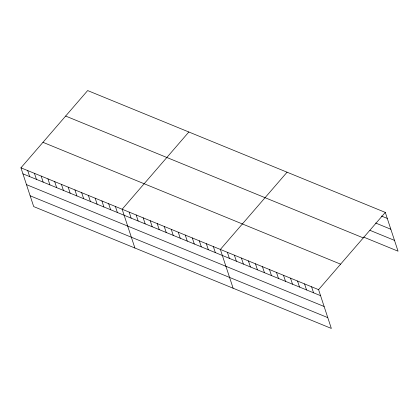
<?xml version="1.0" encoding="UTF-8"?>
<svg xmlns="http://www.w3.org/2000/svg" width="419" height="419" viewBox="0 0 419 419"><rect width="100%" height="100%" fill="white"/><g stroke="black" fill="none" stroke-linecap="round" stroke-linejoin="round"><path stroke-width="0.63" d="M20.95 167.815L318.587 289.649L331.34 328.433L33.703 206.593L20.95 167.815L87.66 90.567L385.297 212.407L398.05 251.185L363.556 237.065M188.859 131.99L122.149 209.238L134.897 248.022M287.078 172.199L220.368 249.446L233.121 288.23M318.587 289.649L385.297 212.407M381.437 216.036L387.282 218.43M375.634 223.018L390.833 229.24M369.94 230.324L394.494 240.38M65.647 116.058L363.283 237.898M42.963 142.319L340.605 264.159M22.93 173.838L320.572 295.678M26.486 184.648L324.123 306.488M30.147 195.788L327.784 317.623M311.574 286.779L313.553 292.808M304.555 283.909L306.54 289.938M297.542 281.034L299.522 287.062M290.524 278.164L292.509 284.192M283.511 275.293L285.491 281.322M276.493 272.418L278.478 278.446M269.48 269.548L271.46 275.576M262.462 266.678L264.447 272.706M255.449 263.802L257.428 269.831M248.43 260.932L250.415 266.961M241.417 258.062L243.397 264.09M234.399 255.187L236.379 261.215M227.386 252.317L229.366 258.345M213.35 246.571L215.335 252.599M206.337 243.701L208.316 249.729M199.318 240.831L201.303 246.859M192.305 237.955L194.285 243.984M185.287 235.085L187.272 241.114M178.274 232.215L180.254 238.243M171.256 229.34L173.241 235.368M164.243 226.47L166.223 232.498M157.225 223.599L159.21 229.628M150.212 220.724L152.191 226.752M143.193 217.854L145.178 223.882M136.18 214.984L138.16 221.012M129.162 212.108L131.147 218.137M115.403 206.478L117.383 212.506M108.652 203.713L110.637 209.741M101.906 200.952L103.891 206.981M95.16 198.192L97.145 204.221M88.414 195.432L90.394 201.455M81.668 192.667L83.648 198.695M74.922 189.907L76.902 195.935M68.177 187.146L70.156 193.175M61.431 184.381L63.41 190.409M54.685 181.621L56.665 187.649M47.934 178.861L49.919 184.889M41.188 176.095L43.173 182.124M34.442 173.335L36.427 179.363M27.696 170.575L29.681 176.603"/></g></svg>
